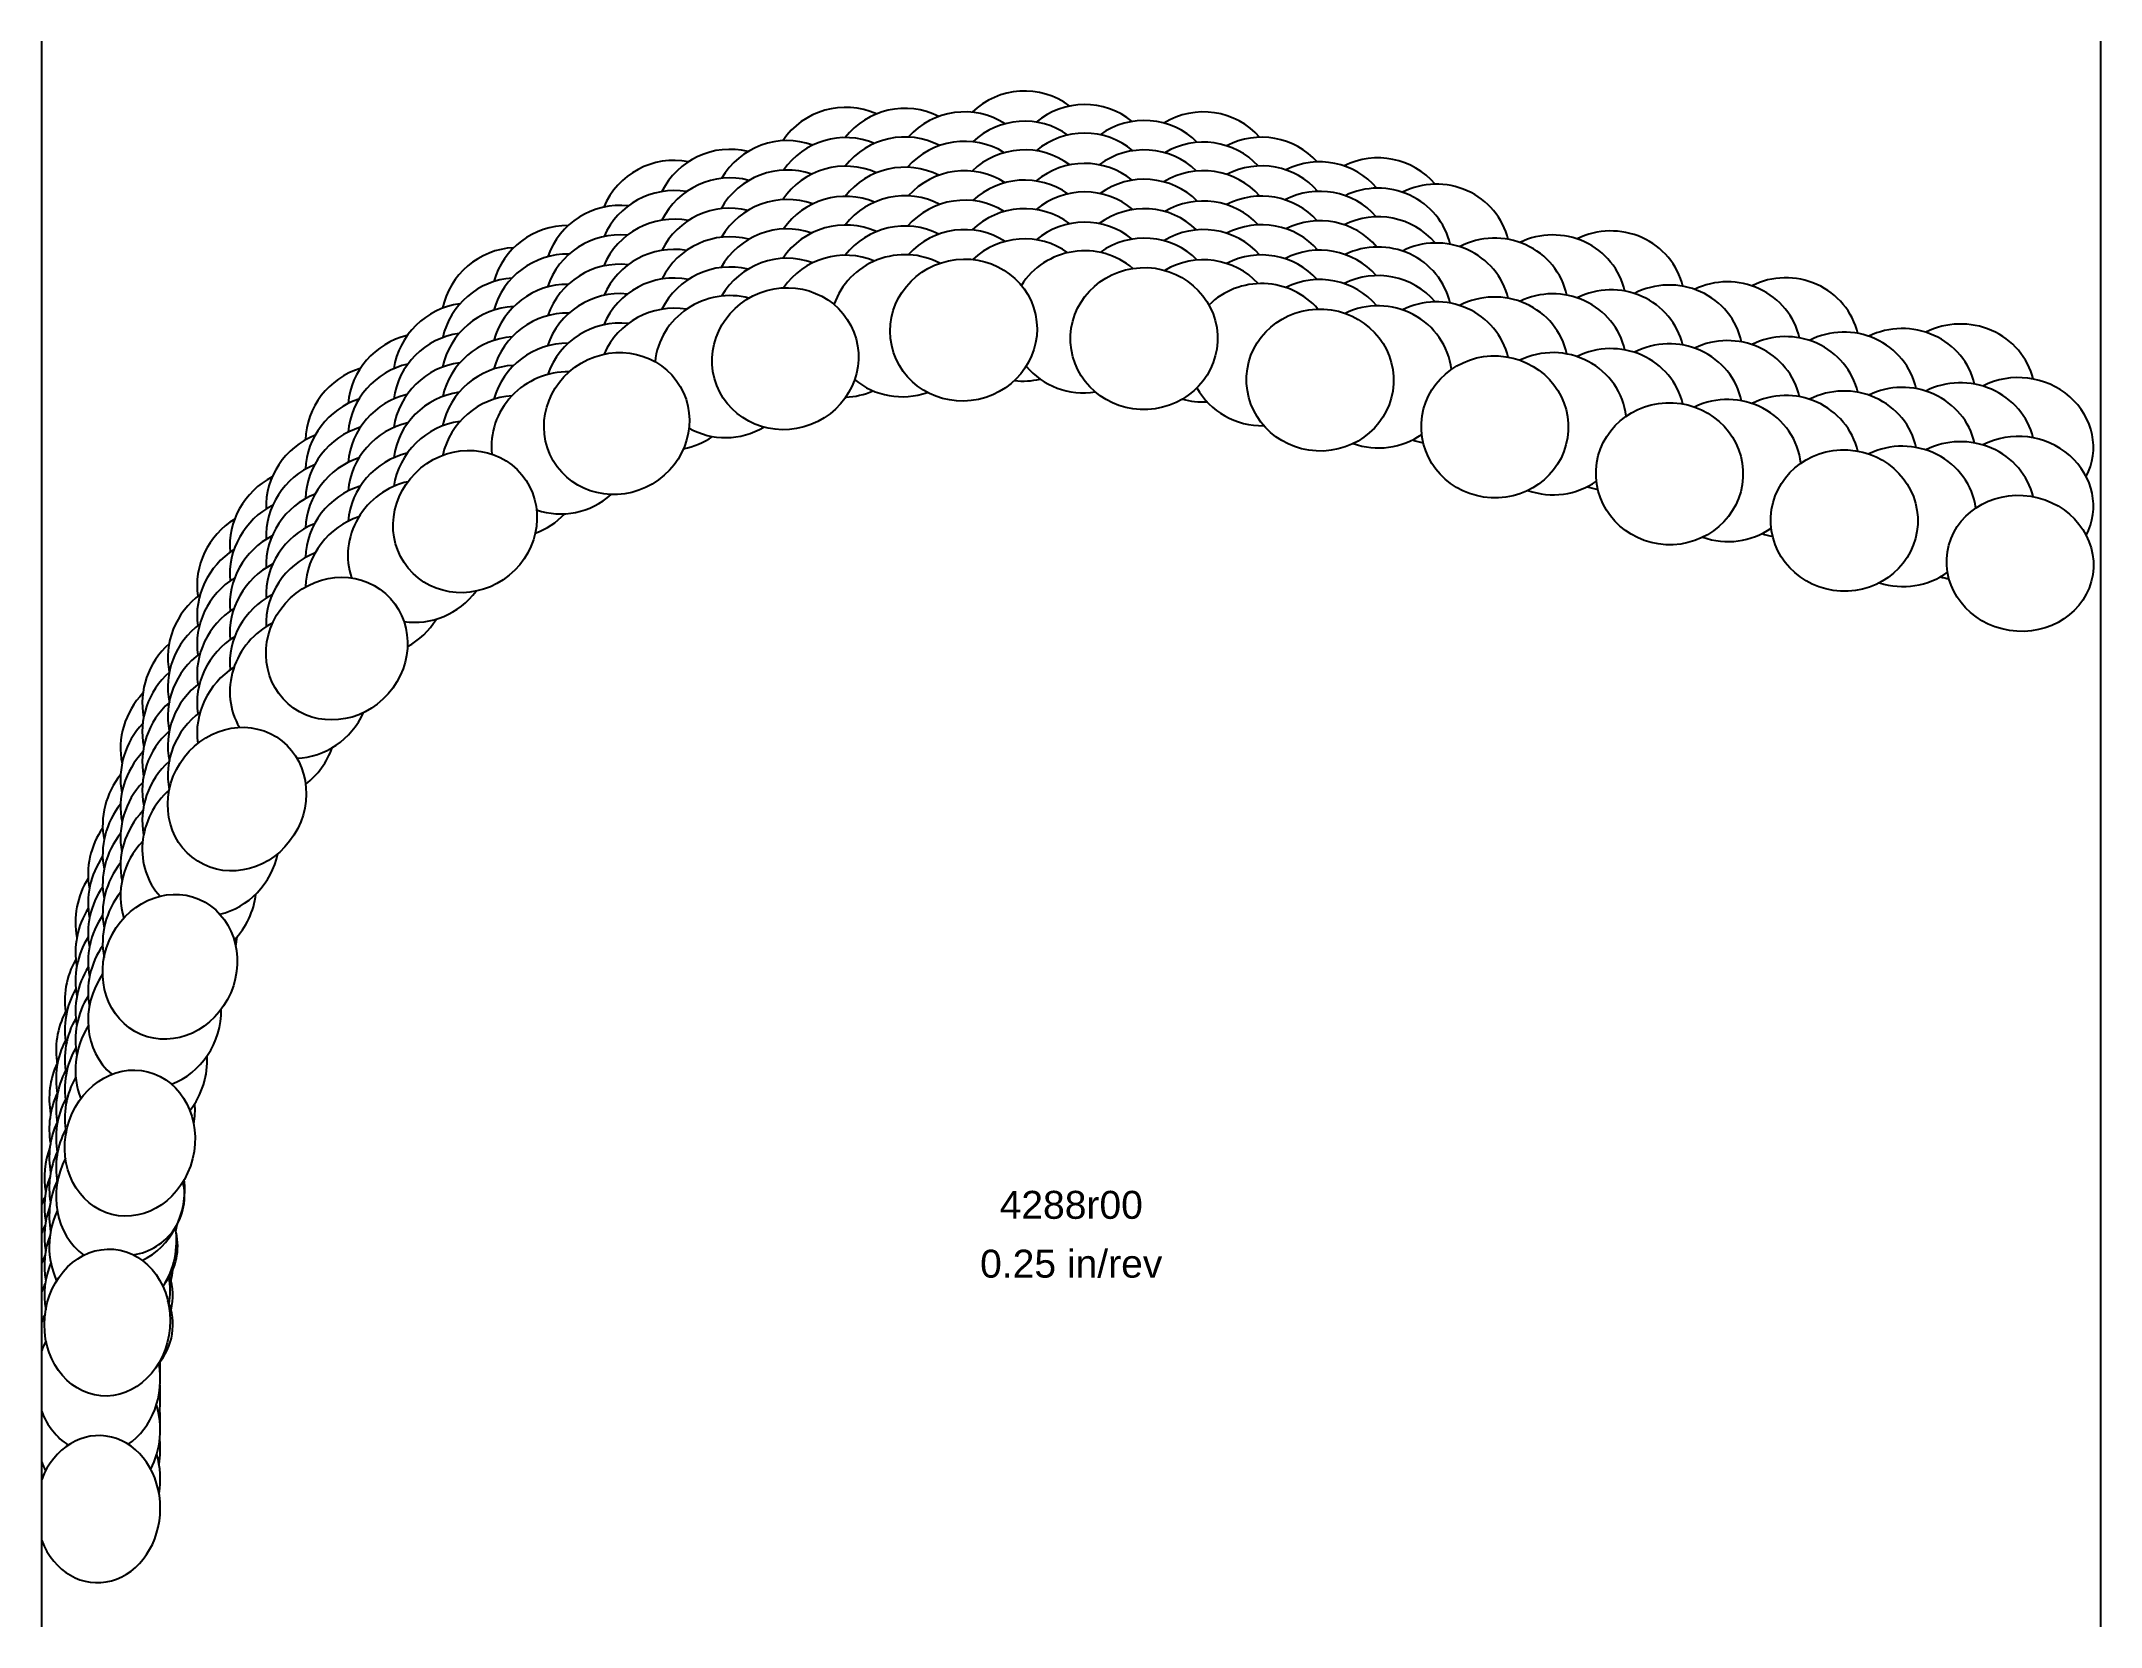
# Model space of a CAD drawing. Header units: inches. Extents: x -8.75 to 0, y -5.67 to 1.07.
import ezdxf
from ezdxf.enums import TextEntityAlignment as Align

# ---------------------------------------------------------------- set-up
doc = ezdxf.new("R2010")
doc.units = ezdxf.units.IN
doc.header["$MEASUREMENT"] = 0
for name, color, linetype, true_color in [('Blade_1', 30, 'Continuous', 0xff7f00), ('Blade_2', 7, 'Continuous', 0xcccc00), ('Blade_3', 7, 'Continuous', 0x00cc00), ('Blade_4', 7, 'Continuous', 0x00cccc), ('Blade_5', 7, 'Continuous', 0x0066cc), ('Blade_6', 190, 'Continuous', 0x7f00ff)]:
    doc.layers.add(name, color=color, linetype=linetype, true_color=true_color)
doc.layers.add('Gage_Line', color=7, linetype='Continuous')
doc.styles.get("Standard").update_dxf_attribs({"font": 'arial.ttf'})

msp = doc.modelspace()

# ---------------------------------------------------------------- linework, layer by layer
at = {"layer": 'Blade_1'}
for centre, major_axis, ratio, start_param, end_param in [((-4.832415, 0.33817), (0.305481, 0.065861), 0.96409541, 7.06179403, 8.51646454), ((-4.065712, 0.301834), (0.312052, 0.016718), 0.96592584, 7.00623663, 8.45780459), ((-5.590117, 0.216345), (0.29122, 0.113347), 0.9602937, 7.12587312, 8.56650936), ((-3.31781, 0.125799), (0.312072, -0.016355), 0.96592584, 7.03414987, 8.40262106), ((-4.832415, 0.08817), (0.305481, 0.065861), 0.96409541, 7.06179403, 8.51646454), ((-4.065712, 0.051834), (0.312052, 0.016718), 0.96592584, 7.00623663, 8.45780459), ((-5.590117, -0.033655), (0.29122, 0.113347), 0.9602937, 7.12587312, 8.56650936), ((-6.306419, -0.058918), (0.269627, 0.157979), 0.95371697, 7.19794378, 8.60636617), ((-3.31781, -0.124201), (0.312072, -0.016355), 0.96592584, 7.03414987, 8.40262106), ((-2.575208, -0.073202), (0.312072, -0.016355), 0.96592584, 6.5371093, 8.40262106), ((-6.306419, -0.308918), (0.269627, 0.157979), 0.95371697, 7.19794378, 8.60636617), ((-1.832706, -0.272202), (0.312072, -0.016355), 0.96592584, 6.5371093, 8.40219302), ((-2.575208, -0.323202), (0.312072, -0.016355), 0.96592584, 6.5371093, 8.40262106), ((-1.090103, -0.471103), (0.312072, -0.016355), 0.96126171, 6.53993518, 8.39716203), ((-6.950821, -0.475475), (0.241248, 0.198634), 0.94437639, 7.27640729, 8.63788401), ((-1.832706, -0.522202), (0.312072, -0.016355), 0.96592584, 6.5371093, 8.40219302), ((-0.343201, -0.653003), (0.308653, -0.048886), 0.92387955, 5.98157306, 8.53021276), ((-6.950821, -0.725475), (0.241248, 0.198634), 0.94437639, 7.27640729, 8.63788401), ((-1.090103, -0.721103), (0.312072, -0.016355), 0.96126171, 6.53993518, 8.39716203), ((-0.343201, -0.903003), (0.308653, -0.048886), 0.92387955, 5.98157306, 8.53021276), ((-7.496123, -1.015167), (0.206796, 0.234289), 0.93169125, 7.36240848, 8.66029036), ((-7.496123, -1.265167), (0.206796, 0.234289), 0.93169125, 7.36240848, 8.66029036), ((-7.919924, -1.654743), (0.167139, 0.264047), 0.91636275, 7.45490556, 8.67609008), ((-7.919924, -1.904743), (0.167139, 0.264047), 0.91636275, 7.45490556, 8.67609008), ((-8.204925, -2.367216), (0.123274, 0.287158), 0.89879408, 7.55250261, 8.50467542), ((-8.204925, -2.617216), (0.123274, 0.287158), 0.89879408, 7.55250261, 8.50467542), ((-8.375025, -3.116486), (0.076306, 0.303041), 0.87798301, 1.25983336, 2.05325438), ((-8.375025, -3.366486), (0.076306, 0.303041), 0.87798301, 7.54301867, 8.33643968), ((-8.471226, -3.878905), (0.027417, 0.311295), 0.85355084, 7.53187617, 8.15845493), ((-8.471226, -4.128905), (0.027417, 0.311295), 0.85355084, 1.24869086, 1.87526962), ((-8.447631, -4.138567), (0.019519, 0.254252), 1, 4.54138833, 4.72036715), ((-8.447631, -4.388567), (0.019519, 0.254252), 1, 4.06775337, 5.20152221), ((-8.509926, -4.671579), (0.010906, 0.31231), 0.84432797, 4.69196495, 4.83040765), ((-8.509926, -5.171579), (0.010906, 0.31231), 0.84432797, 2.04047224, 7.46697764), ((-8.509926, -4.921579), (0.010906, 0.31231), 0.84432797, 4.55231696, 4.88688829)]:
    msp.add_ellipse(centre, major_axis=major_axis, ratio=ratio, start_param=start_param, end_param=end_param, dxfattribs=at)
for centre, major_axis, ratio in [((-4.832415, -0.16183), (0.305481, 0.065861), 0.96409541), ((-4.065712, -0.198166), (0.312052, 0.016718), 0.96592584), ((-5.590117, -0.283655), (0.29122, 0.113347), 0.9602937), ((-3.31781, -0.374201), (0.312072, -0.016355), 0.96592584), ((-6.306419, -0.558918), (0.269627, 0.157979), 0.95371697), ((-2.575208, -0.573202), (0.312072, -0.016355), 0.96592584), ((-1.832706, -0.772202), (0.312072, -0.016355), 0.96592584), ((-6.950821, -0.975475), (0.241248, 0.198634), 0.94437639), ((-1.090103, -0.971103), (0.312072, -0.016355), 0.96126171), ((-0.343201, -1.153003), (0.308653, -0.048886), 0.92387955), ((-7.496123, -1.515167), (0.206796, 0.234289), 0.93169125), ((-7.919924, -2.154743), (0.167139, 0.264047), 0.91636275), ((-8.204925, -2.867216), (0.123274, 0.287158), 0.89879408), ((-8.375025, -3.616486), (0.076306, 0.303041), 0.87798301), ((-8.471226, -4.378905), (0.027417, 0.311295), 0.85355084)]:
    msp.add_ellipse(centre, major_axis=major_axis, ratio=ratio, dxfattribs=at)
at = {"layer": 'Blade_2'}
for centre, major_axis, ratio, start_param, end_param in [((-5.087515, 0.356748), (0.301568, 0.081934), 0.96316258, 7.08234045, 8.52017862), ((-4.320213, 0.373056), (0.310731, 0.033208), 0.96547264, 7.02445679, 8.46314767), ((-3.565311, 0.233766), (0.312072, -0.016355), 0.96592584, 7.03457332, 8.40257317), ((-5.835018, 0.18285), (0.284814, 0.128598), 0.95832258, 7.14942463, 8.56714842), ((-5.087515, 0.106748), (0.301568, 0.081934), 0.96316258, 7.08234045, 8.52017862), ((-4.320213, 0.123056), (0.310731, 0.033208), 0.96547264, 7.02445679, 8.46314767), ((-5.835018, -0.06715), (0.284814, 0.128598), 0.95832258, 7.14942463, 8.56714842), ((-3.565311, -0.016234), (0.312072, -0.016355), 0.96592584, 7.03457332, 8.40257317), ((-4.320213, -0.126944), (0.310731, 0.033208), 0.96547264, 7.02445679, 8.77502819), ((-6.53062, -0.141199), (0.26089, 0.172025), 0.95105653, 7.22321405, 8.60504113), ((-5.087515, -0.143252), (0.301568, 0.081934), 0.96316258, 7.08234045, 8.84632352), ((-3.565311, -0.266234), (0.312072, -0.016355), 0.96592584, 7.03457332, 8.70614435), ((-6.53062, -0.391199), (0.26089, 0.172025), 0.95105653, 7.22321405, 8.60504113), ((-5.835018, -0.31715), (0.284814, 0.128598), 0.95832258, 7.14942463, 8.91439954), ((-7.144822, -0.601063), (0.230399, 0.211122), 0.94028814, 7.30489909, 8.63447147), ((-6.53062, -0.641199), (0.26089, 0.172025), 0.95105653, 7.22321405, 8.97832156), ((-4.320213, -0.126944), (0.310731, 0.033208), 0.96547264, 3.70396671, 4.76182532), ((-5.087515, -0.143252), (0.301568, 0.081934), 0.96316258, 3.7263473, 4.78793815), ((-3.565311, -0.266234), (0.312072, -0.016355), 0.96592584, 3.68168816, 4.79072661), ((-7.144822, -0.851063), (0.230399, 0.211122), 0.94028814, 7.30489909, 8.63447147), ((-5.835018, -0.31715), (0.284814, 0.128598), 0.95832258, 3.74633459, 4.82178745), ((-7.144822, -1.101063), (0.230399, 0.211122), 0.94028814, 7.30489909, 9.03789746), ((-6.53062, -0.641199), (0.26089, 0.172025), 0.95105653, 3.76454428, 4.86374259), ((-7.651923, -1.176883), (0.194109, 0.244904), 0.92718387, 7.39197058, 8.65596358), ((-7.651923, -1.426883), (0.194109, 0.244904), 0.92718387, 7.39197058, 8.65596358), ((-7.144822, -1.101063), (0.230399, 0.211122), 0.94028814, 3.78289504, 4.91353623), ((-7.651923, -1.676883), (0.194109, 0.244904), 0.92718387, 7.39197058, 9.09286564), ((-8.031024, -1.843886), (0.152932, 0.272522), 0.91068369, 7.48693808, 8.61838509), ((-7.651923, -1.676883), (0.194109, 0.244904), 0.92718387, 3.80217874, 4.97474415), ((-8.031024, -2.093886), (0.152932, 0.272522), 0.91068369, 7.48693808, 8.61838509), ((-8.031024, -2.343886), (0.152932, 0.272522), 0.91068369, 7.48693808, 9.1439033), ((-8.269825, -2.573401), (0.107906, 0.293279), 0.89258585, 7.5698561, 8.45516846), ((-8.031024, -2.343886), (0.152932, 0.272522), 0.91068369, 3.82377723, 5.04587964), ((-8.269825, -2.823401), (0.107906, 0.293279), 0.89258585, 7.5698561, 8.45516846), ((-8.269825, -3.073401), (0.107906, 0.293279), 0.89258585, 7.5698561, 9.11898607), ((-8.269825, -3.073401), (0.107906, 0.293279), 0.89258585, 3.78698099, 5.11389483), ((-8.415325, -3.327885), (0.060163, 0.306654), 0.87035573, 7.52813802, 8.28396579), ((-8.415325, -3.577885), (0.060163, 0.306654), 0.87035573, 7.52813802, 8.28396579), ((-8.415325, -3.827885), (0.060163, 0.306654), 0.87035573, 7.52813802, 9.04127096), ((-8.397797, -3.838798), (0.036018, 0.252443), 1, 3.42842157, 5.0845891), ((-8.415325, -3.827885), (0.060163, 0.306654), 0.87035573, 3.70851836, 5.06467667), ((-8.509926, -4.123711), (0.010906, 0.31231), 0.84432797, 1.06332057, 1.18379233), ((-8.509926, -4.373711), (0.010906, 0.31231), 0.84432797, 1.06332057, 1.18379233), ((-8.509926, -4.623711), (0.010906, 0.31231), 0.84432797, 1.03825633, 1.18379233), ((-8.509926, -4.623711), (0.010906, 0.31231), 0.84432797, 3.68455063, 4.97195699), ((-8.509926, -4.623711), (0.010906, 0.31231), 0.84432797, 2.04047224, 2.6813066)]:
    msp.add_ellipse(centre, major_axis=major_axis, ratio=ratio, start_param=start_param, end_param=end_param, dxfattribs=at)
at = {"layer": 'Blade_3'}
for centre, major_axis, ratio, start_param, end_param in [((-4.576214, 0.423434), (0.308538, 0.049604), 0.9650165, 7.05693797, 8.46851311), ((-5.340516, 0.354267), (0.296809, 0.097777), 0.96174132, 7.11829606, 8.52252221), ((-3.813712, 0.334765), (0.3125, 0.000182), 0.96592584, 7.00945124, 8.40543528), ((-6.074218, 0.129097), (0.277609, 0.143489), 0.95630477, 7.18632197, 8.56727693), ((-5.340516, 0.104267), (0.296809, 0.097777), 0.96174132, 7.11829606, 8.52252221), ((-4.576214, 0.173434), (0.308538, 0.049604), 0.9650165, 7.05693797, 8.46851311), ((-3.070309, 0.13926), (0.312072, -0.016355), 0.96592584, 6.54942562, 8.37238105), ((-3.813712, 0.084765), (0.3125, 0.000182), 0.96592584, 7.00945124, 8.40543528), ((-6.074218, -0.120903), (0.277609, 0.143489), 0.95630477, 7.18632197, 8.56727693), ((-5.340516, -0.145733), (0.296809, 0.097777), 0.96174132, 7.11829606, 8.52252221), ((-4.576214, -0.076566), (0.308538, 0.049604), 0.9650165, 7.05693797, 8.46851311), ((-3.070309, -0.11074), (0.312072, -0.016355), 0.96592584, 6.54942562, 8.37238105), ((-2.327707, -0.059641), (0.312072, -0.016355), 0.96592584, 6.54936086, 8.37280858), ((-3.813712, -0.165235), (0.3125, 0.000182), 0.96592584, 7.00945124, 8.40543528), ((-6.74572, -0.242059), (0.251421, 0.18559), 0.94776843, 7.26149022, 8.60287281), ((-2.327707, -0.309641), (0.312072, -0.016355), 0.96592584, 6.54936086, 8.37280858), ((-1.585205, -0.258641), (0.312072, -0.016355), 0.96592584, 6.54942627, 8.37280858), ((-6.074218, -0.370903), (0.277609, 0.143489), 0.95630477, 7.18632197, 8.56727693), ((-3.070309, -0.36074), (0.312072, -0.016355), 0.96592584, 6.44301545, 8.37238105), ((-0.841503, -0.453442), (0.311739, -0.021799), 0.95371697, 6.56559062, 8.40149208), ((-6.74572, -0.492059), (0.251421, 0.18559), 0.94776843, 7.26149022, 8.60287281), ((-2.327707, -0.559641), (0.312072, -0.016355), 0.96592584, 6.4429269, 8.37280858), ((-1.585205, -0.508641), (0.312072, -0.016355), 0.96592584, 6.54942627, 8.37280858), ((-5.340516, -0.145733), (0.296809, 0.097777), 0.96174132, 4.42802721, 4.81249161), ((-4.576214, -0.076566), (0.308538, 0.049604), 0.9650165, 4.42971474, 4.78176097), ((-0.841503, -0.703442), (0.311739, -0.021799), 0.95371697, 6.56559062, 8.40149208), ((-7.326822, -0.743037), (0.218904, 0.223018), 0.93605955, 7.34271763, 8.63066706), ((-6.74572, -0.742059), (0.251421, 0.18559), 0.94776843, 7.26149022, 8.60287281), ((-3.813712, -0.165235), (0.3125, 0.000182), 0.96592584, 4.42509344, 4.76156557), ((-1.585205, -0.758641), (0.312072, -0.016355), 0.96592584, 6.43965103, 8.37280858), ((-3.070309, -0.36074), (0.312072, -0.016355), 0.96592584, 4.41484507, 5.39456004), ((-6.074218, -0.370903), (0.277609, 0.143489), 0.95630477, 4.42076875, 4.85079532), ((-0.841503, -0.953442), (0.311739, -0.021799), 0.95371697, 6.4750433, 8.40149208), ((-7.326822, -0.993037), (0.218904, 0.223018), 0.93605955, 7.34271763, 8.63066706), ((-2.327707, -0.559641), (0.312072, -0.016355), 0.96592584, 4.41525095, 5.39415162), ((-7.326822, -1.243037), (0.218904, 0.223018), 0.93605955, 7.34271763, 8.63066706), ((-6.74572, -0.742059), (0.251421, 0.18559), 0.94776843, 4.41030858, 4.89529466), ((-1.585205, -0.758641), (0.312072, -0.016355), 0.96592584, 4.41525095, 5.39470572), ((-7.793324, -1.352178), (0.180877, 0.254833), 0.92186317, 7.43003555, 8.65088193), ((-0.841503, -0.953442), (0.311739, -0.021799), 0.95371697, 4.45612806, 5.43343519), ((-7.793324, -1.602178), (0.180877, 0.254833), 0.92186317, 7.43003555, 8.65088193), ((-7.326822, -1.243037), (0.218904, 0.223018), 0.93605955, 4.39904645, 4.9490514), ((-7.793324, -1.852178), (0.180877, 0.254833), 0.92186317, 7.43003555, 8.65088193), ((-8.126225, -2.043623), (0.138297, 0.280232), 0.90482708, 7.52115889, 8.55324468), ((-7.793324, -1.852178), (0.180877, 0.254833), 0.92186317, 4.38792043, 5.01181452), ((-8.126225, -2.293623), (0.138297, 0.280232), 0.90482708, 7.52115889, 8.55324468), ((-8.126225, -2.543623), (0.138297, 0.280232), 0.90482708, 7.52115889, 8.66406492), ((-8.326525, -2.785059), (0.092235, 0.298578), 0.88539366, 7.55602228, 8.38773461), ((-8.126225, -2.543623), (0.138297, 0.280232), 0.90482708, 4.37948865, 5.08532298), ((-8.326525, -3.035059), (0.092235, 0.298578), 0.88539366, 7.55602228, 8.38773461), ((-8.326525, -3.285059), (0.092235, 0.298578), 0.88539366, 7.55602228, 8.59786856), ((-8.326525, -3.285059), (0.092235, 0.298578), 0.88539366, 4.30608378, 5.10748773), ((-8.447425, -3.543864), (0.043852, 0.309408), 0.8625137, 1.2262569, 1.93002247), ((-8.447425, -3.793864), (0.043852, 0.309408), 0.8625137, 1.2262569, 1.93002247), ((-8.447425, -4.043864), (0.043852, 0.309408), 0.8625137, 1.2262569, 2.22081022), ((-8.447425, -4.043864), (0.043852, 0.309408), 0.8625137, 4.20945883, 5.0601051), ((-8.427044, -4.054289), (0.027805, 0.25348), 1, 4.17483279, 5.04944768), ((-8.509926, -4.588618), (0.010906, 0.31231), 0.84432797, 4.6975328, 4.8749558), ((-8.509926, -4.838618), (0.010906, 0.31231), 0.84432797, 4.19173841, 5.10482985), ((-8.509926, -4.838618), (0.010906, 0.31231), 0.84432797, 2.04047224, 2.17411882)]:
    msp.add_ellipse(centre, major_axis=major_axis, ratio=ratio, start_param=start_param, end_param=end_param, dxfattribs=at)
at = {"layer": 'Blade_4'}
for centre, major_axis, ratio, start_param, end_param in [((-4.832415, 0.46317), (0.305481, 0.065861), 0.96409541, 7.04705402, 8.50198121), ((-4.065712, 0.426834), (0.312052, 0.016718), 0.96592584, 6.99144656, 8.44292035), ((-5.590117, 0.341345), (0.29122, 0.113347), 0.9602937, 7.11168249, 8.55263329), ((-4.832415, 0.21317), (0.305481, 0.065861), 0.96409541, 7.04705402, 8.50198121), ((-3.31781, 0.250799), (0.312072, -0.016355), 0.96592584, 7.01947728, 8.38768527), ((-4.065712, 0.176834), (0.312052, 0.016718), 0.96592584, 6.99144656, 8.44292035), ((-6.306419, 0.066082), (0.269627, 0.157979), 0.95371697, 7.18490018, 8.59323896), ((-5.590117, 0.091345), (0.29122, 0.113347), 0.9602937, 7.11168249, 8.55263329), ((-4.832415, -0.03683), (0.305481, 0.065861), 0.96409541, 7.04705402, 8.50198121), ((-3.31781, 0.000799), (0.312072, -0.016355), 0.96592584, 7.01947728, 8.38768527), ((-5.590117, -0.158655), (0.29122, 0.113347), 0.9602937, 7.11168249, 8.55263329), ((-4.065712, -0.073166), (0.312052, 0.016718), 0.96592584, 6.99144656, 8.44292035), ((-6.306419, -0.183918), (0.269627, 0.157979), 0.95371697, 7.18490018, 8.59323896), ((-3.31781, -0.249201), (0.312072, -0.016355), 0.96592584, 7.01947728, 8.38768527), ((-6.950821, -0.350475), (0.241248, 0.198634), 0.94437639, 7.26521877, 8.62564158), ((-6.306419, -0.433918), (0.269627, 0.157979), 0.95371697, 7.18490018, 8.59323896), ((-6.950821, -0.600475), (0.241248, 0.198634), 0.94437639, 7.26521877, 8.62564158), ((-7.496123, -0.890167), (0.206796, 0.234289), 0.93169125, 7.35386194, 8.64907268), ((-6.950821, -0.850475), (0.241248, 0.198634), 0.94437639, 7.26521877, 8.62564158), ((-7.496123, -1.140167), (0.206796, 0.234289), 0.93169125, 7.35386194, 8.64907268), ((-7.496123, -1.390167), (0.206796, 0.234289), 0.93169125, 7.35386194, 8.64907268), ((-7.919924, -1.529743), (0.167139, 0.264047), 0.91636275, 7.44983288, 8.66607864), ((-7.919924, -1.779743), (0.167139, 0.264047), 0.91636275, 7.44983288, 8.66607864), ((-7.919924, -2.029743), (0.167139, 0.264047), 0.91636275, 7.44983288, 8.66607864), ((-8.204925, -2.242216), (0.123274, 0.287158), 0.89879408, 1.26843425, 2.22149011), ((-8.204925, -2.492216), (0.123274, 0.287158), 0.89879408, 1.26843425, 2.22149011), ((-8.204925, -2.742216), (0.123274, 0.287158), 0.89879408, 1.26843425, 2.22149011), ((-8.204925, -2.742216), (0.123274, 0.287158), 0.89879408, 4.95287656, 5.08787479), ((-8.375025, -2.991486), (0.076306, 0.303041), 0.87798301, 1.26161186, 2.05325438), ((-8.375025, -3.241486), (0.076306, 0.303041), 0.87798301, 1.26161186, 2.05325438), ((-8.375025, -3.491486), (0.076306, 0.303041), 0.87798301, 1.26161186, 2.05325438), ((-8.375025, -3.491486), (0.076306, 0.303041), 0.87798301, 4.78852855, 5.07079661), ((-8.471226, -3.753905), (0.027417, 0.311295), 0.85355084, 1.25484309, 1.87526962), ((-8.471226, -4.003905), (0.027417, 0.311295), 0.85355084, 1.25484309, 1.87526962), ((-8.471226, -4.253905), (0.027417, 0.311295), 0.85355084, 1.21948209, 1.87526962), ((-8.471226, -4.253905), (0.027417, 0.311295), 0.85355084, 4.63754196, 5.00542929), ((-8.447631, -4.263567), (0.019519, 0.254252), 1, 4.54138833, 5.11596288), ((-8.509926, -4.546579), (0.010906, 0.31231), 0.84432797, 4.68639518, 4.74790186), ((-8.509926, -4.796579), (0.010906, 0.31231), 0.84432797, 4.68639518, 4.89249824), ((-8.509926, -5.046579), (0.010906, 0.31231), 0.84432797, 4.55231696, 5.09301658)]:
    msp.add_ellipse(centre, major_axis=major_axis, ratio=ratio, start_param=start_param, end_param=end_param, dxfattribs=at)
at = {"layer": 'Blade_5'}
for centre, major_axis, ratio, start_param, end_param in [((-5.087515, 0.478276), (0.301568, 0.081934), 0.96316258, 7.09691003, 8.52018274), ((-4.320213, 0.494584), (0.310731, 0.033208), 0.96547264, 7.03930524, 8.46314767), ((-5.835018, 0.304378), (0.284814, 0.128598), 0.95832258, 7.16316733, 8.56714842), ((-3.565311, 0.355294), (0.312072, -0.016355), 0.96592584, 7.04930487, 8.40257317), ((-5.087515, 0.228276), (0.301568, 0.081934), 0.96316258, 7.09691003, 8.52018274), ((-4.320213, 0.244584), (0.310731, 0.033208), 0.96547264, 7.03930524, 8.46314767), ((-3.565311, 0.105294), (0.312072, -0.016355), 0.96592584, 7.04930487, 8.40257317), ((-2.822709, 0.156293), (0.312072, -0.016355), 0.96592584, 6.56166865, 8.38782913), ((-5.835018, 0.054378), (0.284814, 0.128598), 0.95832258, 7.16316733, 8.56714842), ((-6.53062, -0.019671), (0.26089, 0.172025), 0.95105653, 7.23549634, 8.60504113), ((-5.087515, -0.021724), (0.301568, 0.081934), 0.96316258, 7.09691003, 8.52018274), ((-4.320213, -0.005416), (0.310731, 0.033208), 0.96547264, 7.03930524, 8.46314767), ((-2.080206, -0.042608), (0.312072, -0.016355), 0.96592584, 6.56131627, 8.38768527), ((-3.565311, -0.144706), (0.312072, -0.016355), 0.96592584, 7.04930487, 8.40257317), ((-2.822709, -0.093707), (0.312072, -0.016355), 0.96592584, 6.56166865, 8.38782913), ((-5.835018, -0.195622), (0.284814, 0.128598), 0.95832258, 7.16316733, 8.56714842), ((-6.53062, -0.269671), (0.26089, 0.172025), 0.95105653, 7.23549634, 8.60504113), ((-2.080206, -0.292608), (0.312072, -0.016355), 0.96592584, 6.56131627, 8.38768527), ((-1.337604, -0.241608), (0.312072, -0.016355), 0.96592584, 6.55649899, 8.38783058), ((-2.822709, -0.343707), (0.312072, -0.016355), 0.96592584, 6.56166865, 8.38782913), ((-0.592402, -0.429909), (0.310788, -0.032665), 0.93969264, 6.60102858, 8.45785746), ((-7.144822, -0.479535), (0.230399, 0.211122), 0.94028814, 7.31500388, 8.63447147), ((-6.53062, -0.519671), (0.26089, 0.172025), 0.95105653, 7.23549634, 8.60504113), ((-2.080206, -0.542608), (0.312072, -0.016355), 0.96592584, 6.56131627, 8.38768527), ((-1.337604, -0.491608), (0.312072, -0.016355), 0.96592584, 6.55649899, 8.38783058), ((-7.144822, -0.729535), (0.230399, 0.211122), 0.94028814, 7.31500388, 8.63447147), ((-1.337604, -0.741608), (0.312072, -0.016355), 0.96592584, 6.55649899, 8.38783058), ((-0.592402, -0.679909), (0.310788, -0.032665), 0.93969264, 6.60102858, 8.45785746), ((-7.144822, -0.979535), (0.230399, 0.211122), 0.94028814, 7.31500388, 8.63447147), ((-2.822709, -0.343707), (0.312072, -0.016355), 0.96592584, 4.42908201, 4.57988055), ((-0.592402, -0.929909), (0.310788, -0.032665), 0.93969264, 6.60102858, 8.45785746), ((-7.651923, -1.055355), (0.194109, 0.244904), 0.92718387, 7.39913437, 8.65596358), ((-2.080206, -0.542608), (0.312072, -0.016355), 0.96592584, 4.42928251, 4.57979639), ((-7.651923, -1.305355), (0.194109, 0.244904), 0.92718387, 7.39913437, 8.65596358), ((-1.337604, -0.741608), (0.312072, -0.016355), 0.96592584, 4.42907998, 4.58028171), ((-0.592402, -0.929909), (0.310788, -0.032665), 0.93969264, 4.5216733, 4.64124167), ((-7.651923, -1.555355), (0.194109, 0.244904), 0.92718387, 7.39913437, 8.65596358), ((-8.031024, -1.722359), (0.152932, 0.272522), 0.91068369, 7.49040282, 8.60675417), ((-8.031024, -1.972359), (0.152932, 0.272522), 0.91068369, 7.49040282, 8.60675417), ((-8.031024, -2.222359), (0.152932, 0.272522), 0.91068369, 7.49040282, 8.60675417), ((-8.269825, -2.451873), (0.107906, 0.293279), 0.89258585, 7.56931586, 8.44365038), ((-8.269825, -2.701873), (0.107906, 0.293279), 0.89258585, 7.56931586, 8.44365038), ((-8.269825, -2.951873), (0.107906, 0.293279), 0.89258585, 7.56931586, 8.44365038), ((-8.415325, -3.206357), (0.060163, 0.306654), 0.87035573, 7.52551901, 8.27255633), ((-8.415325, -3.456357), (0.060163, 0.306654), 0.87035573, 7.52551901, 8.27255633), ((-8.415325, -3.706357), (0.060163, 0.306654), 0.87035573, 7.52551901, 8.27255633), ((-8.509926, -4.002184), (0.010906, 0.31231), 0.84432797, 1.06763803, 1.18379233), ((-8.509926, -4.252184), (0.010906, 0.31231), 0.84432797, 1.06763803, 1.18379233), ((-8.509926, -4.502184), (0.010906, 0.31231), 0.84432797, 1.06763803, 1.18379233), ((-8.509926, -4.502184), (0.010906, 0.31231), 0.84432797, 4.55798654, 4.59120988)]:
    msp.add_ellipse(centre, major_axis=major_axis, ratio=ratio, start_param=start_param, end_param=end_param, dxfattribs=at)
at = {"layer": 'Blade_6'}
for centre, major_axis, ratio, start_param, end_param in [((-4.576214, 0.551906), (0.308538, 0.049604), 0.9650165, 7.02732952, 8.483184), ((-5.340516, 0.48274), (0.296809, 0.097777), 0.96174132, 7.08950421, 8.53668881), ((-3.813712, 0.463237), (0.3125, 0.000182), 0.96592584, 6.97993587, 8.42035853), ((-4.576214, 0.301906), (0.308538, 0.049604), 0.9650165, 7.02732952, 8.483184), ((-6.074218, 0.257569), (0.277609, 0.143489), 0.95630477, 7.15950505, 8.58075206), ((-5.340516, 0.23274), (0.296809, 0.097777), 0.96174132, 7.08950421, 8.53668881), ((-3.813712, 0.213237), (0.3125, 0.000182), 0.96592584, 6.97993587, 8.42035853), ((-3.070309, 0.267732), (0.312072, -0.016355), 0.96592584, 7.01989304, 8.38725594), ((-4.576214, 0.051906), (0.308538, 0.049604), 0.9650165, 7.02732952, 8.483184), ((-3.070309, 0.017732), (0.312072, -0.016355), 0.96592584, 7.01989304, 8.38725594), ((-6.074218, 0.007569), (0.277609, 0.143489), 0.95630477, 7.15950505, 8.58075206), ((-5.340516, -0.01726), (0.296809, 0.097777), 0.96174132, 7.08950421, 8.53668881), ((-3.813712, -0.036763), (0.3125, 0.000182), 0.96592584, 6.97993587, 8.42035853), ((-6.74572, -0.113587), (0.251421, 0.18559), 0.94776843, 7.23795623, 8.61551033), ((-3.070309, -0.232268), (0.312072, -0.016355), 0.96592584, 7.01989304, 8.38725594), ((-6.074218, -0.242431), (0.277609, 0.143489), 0.95630477, 7.15950505, 8.58075206), ((-6.74572, -0.363587), (0.251421, 0.18559), 0.94776843, 7.23795623, 8.61551033), ((-7.326822, -0.614565), (0.218904, 0.223018), 0.93605955, 7.32398041, 8.64231584), ((-6.74572, -0.613587), (0.251421, 0.18559), 0.94776843, 7.23795623, 8.61551033), ((-7.326822, -0.864565), (0.218904, 0.223018), 0.93605955, 7.32398041, 8.64231584), ((-7.326822, -1.114565), (0.218904, 0.223018), 0.93605955, 7.32398041, 8.64231584), ((-7.793324, -1.223706), (0.180877, 0.254833), 0.92186317, 7.41771984, 8.66136313), ((-7.793324, -1.473706), (0.180877, 0.254833), 0.92186317, 7.41771984, 8.66136313), ((-7.793324, -1.723706), (0.180877, 0.254833), 0.92186317, 7.41771984, 8.66136313), ((-8.126225, -1.915151), (0.138297, 0.280232), 0.90482708, 1.2335382, 2.2816527), ((-8.126225, -2.165151), (0.138297, 0.280232), 0.90482708, 1.2335382, 2.2816527), ((-8.126225, -2.415151), (0.138297, 0.280232), 0.90482708, 1.2335382, 2.2816527), ((-8.326525, -2.656587), (0.092235, 0.298578), 0.88539366, 1.27515245, 2.11602996), ((-8.326525, -2.906587), (0.092235, 0.298578), 0.88539366, 1.27515245, 2.11602996), ((-8.326525, -3.156587), (0.092235, 0.298578), 0.88539366, 1.27515245, 2.11602996), ((-8.447425, -3.415392), (0.043852, 0.309408), 0.8625137, 1.23279332, 1.94140201), ((-8.447425, -3.665392), (0.043852, 0.309408), 0.8625137, 1.23279332, 1.94140201), ((-8.447425, -3.915392), (0.043852, 0.309408), 0.8625137, 1.23279332, 1.94140201), ((-8.427044, -3.925817), (0.027805, 0.25348), 1, 4.56699766, 4.67840058), ((-8.509926, -4.710145), (0.010906, 0.31231), 0.84432797, 4.5466408, 4.89249824)]:
    msp.add_ellipse(centre, major_axis=major_axis, ratio=ratio, start_param=start_param, end_param=end_param, dxfattribs=at)
at = {"layer": 'Gage_Line'}
for p, q in [((-8.75, -5.671579), (-8.75, 1.065585)), ((0, -5.671579), (0, 1.065585))]:
    msp.add_line(p, q, dxfattribs=at)

# ---------------------------------------------------------------- texts
for s, p in [('4288r00', (-4.375, -3.878684)), ('0.25 in/rev', (-4.375, -4.128684))]:
    msp.add_text(s, height=0.11875).set_placement(p, align=Align.MIDDLE_CENTER)

doc.saveas('drawing.dxf')
